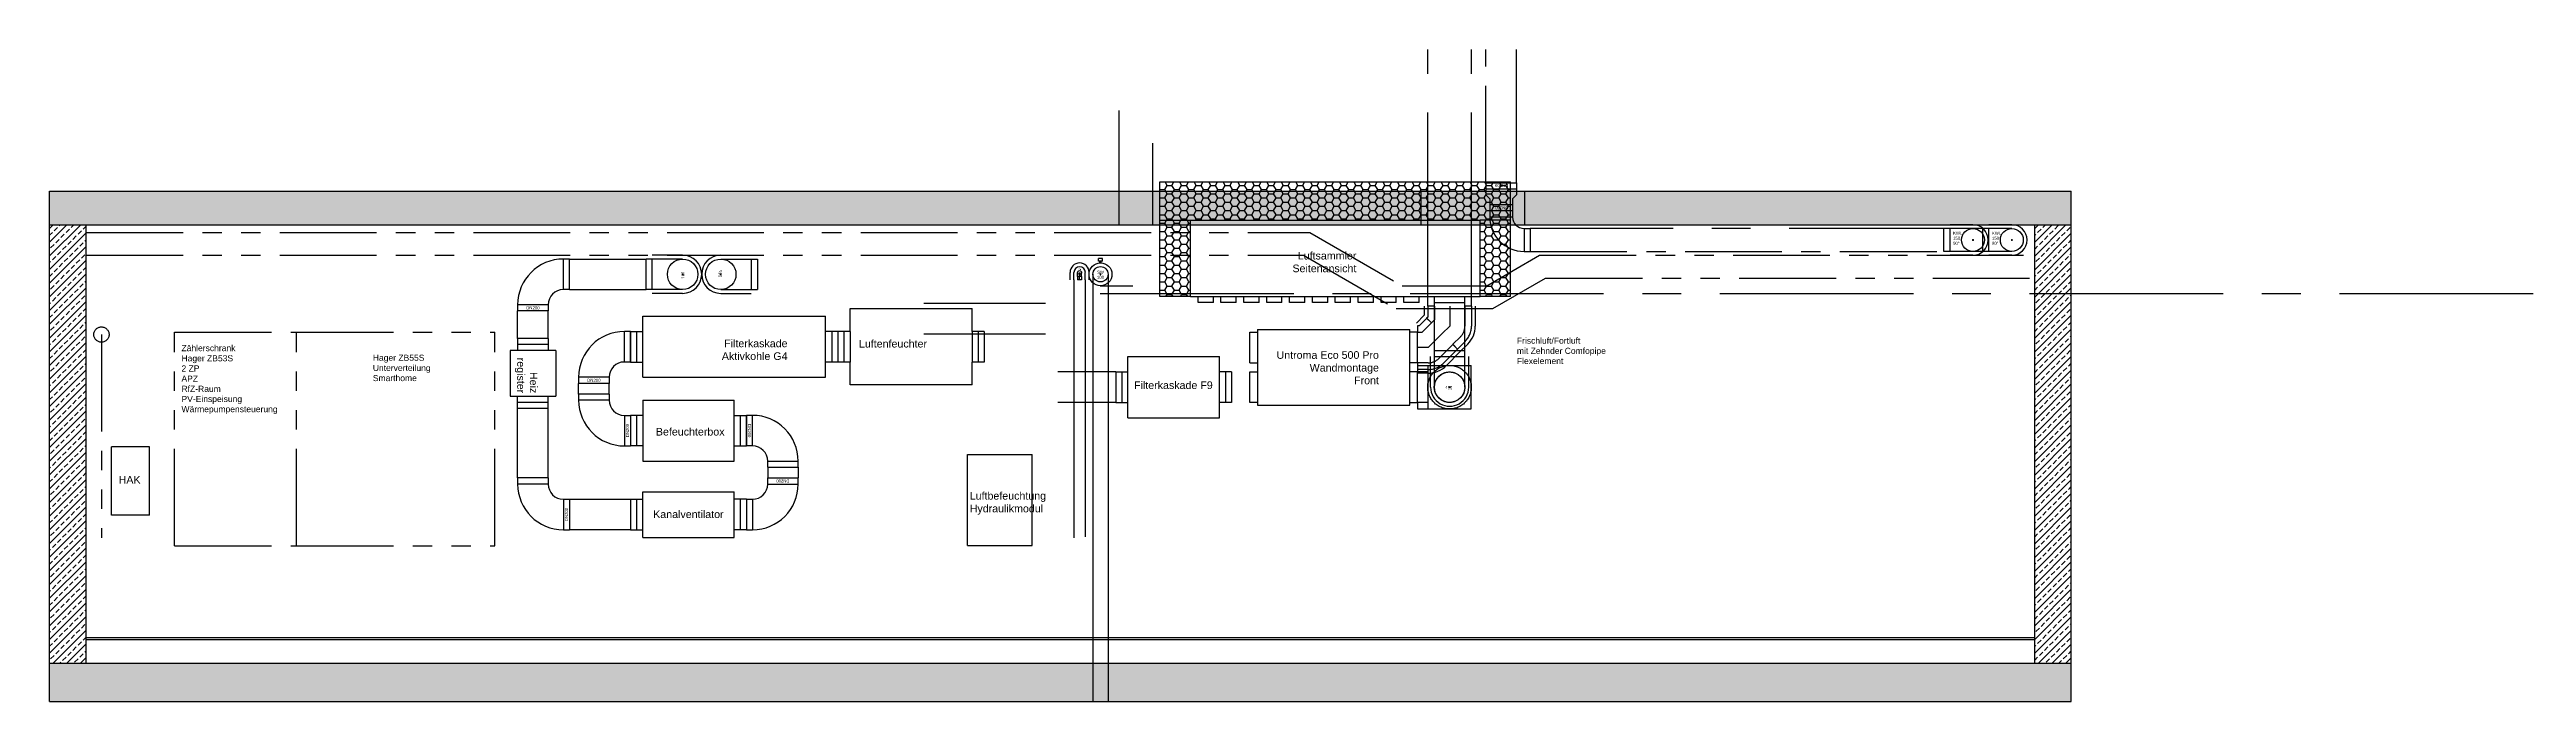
# Model space of a CAD drawing. Extents: x -4429 to 7335, y -4096 to 7109.
# Drawn here: x 158 to 1782, y 6681 to 7109 of the extents above; entities that cross this region are included whole.
import ezdxf

# ---------------------------------------------------------------- set-up
doc = ezdxf.new("R2010")
doc.units = 0
doc.header["$LTSCALE"] = 2
for name, pattern in [('CENTER', [50.8, 31.75, -6.35, 6.35, -6.35]), ('CENTERX2', [101.6, 63.5, -12.7, 12.7, -12.7]), ('PHANTOM', [63.5, 31.75, -6.35, 6.35, -6.35, 6.35, -6.35])]:
    doc.linetypes.add(name, pattern=pattern)
for name, color, linetype, lineweight in [('Konstruktionslinien', 4, 'Continuous', 25), ('TGA ... Dämmung', 6, 'Continuous', 25), ('TGA ... Elektroinstallation', 30, 'PHANTOM', 25), ('TGA ... Frischwasser', 5, 'Continuous', 25), ('TGA ... Frischwasser ... Frischwasser kalt', 5, 'Continuous', 25), ('TGA ... KWL ... Abluft', 1, 'CENTERX2', 25), ('TGA ... KWL ... Luftbrunnen', 5, 'Continuous', 25)]:
    doc.layers.add(name, color=color, linetype=linetype, lineweight=lineweight)
for name, color, linetype, lineweight, true_color in [('Möbilierung ... Fußbodenbelag', 56, 'Continuous', 25, 0x808000), ('Rohbau ... Beton', 96, 'Continuous', 25, 0x008000), ('Rohbau ... Durchbrüche', 6, 'Continuous', 25, 0xf12bff), ('Rohbau ... Estrich', 253, 'Continuous', 25, 0xa0a0a4), ('TGA ... Abwasser', 206, 'Continuous', 25, 0x55007f), ('TGA ... KWL', 160, 'Continuous', 25, 0x0055ff), ('TGA ... KWL ... Zuluft', 160, 'CENTER', 25, 0x0055ff)]:
    doc.layers.add(name, color=color, linetype=linetype, lineweight=lineweight, true_color=true_color)
doc.layers.add('TGA ... Montageraum', color=2, linetype='Continuous', lineweight=25, plot=False)
doc.styles.add('textstyle3', font='')
doc.styles.get('textstyle3').set_extended_font_data('Liberation Sans')

# ---------------------------------------------------------------- blocks, each defined once
blk = doc.blocks.new('KWL-Bogen-90-200')
at = {"layer": 'TGA ... KWL'}
for p, q in [((30, 14), (30, 34)), ((34, 34), (30, 34)), ((34, 14), (34, 34)), ((20, 4), (0, 4)), ((0, 4), (0, 0)), ((20, 0), (0, 0)), ((20, 4), (20, 0)), ((34, 14), (30, 14))]:
    blk.add_line(p, q, dxfattribs=at)
for radius in [30, 10]:
    blk.add_arc((30, 4), radius, 90, 180, dxfattribs=at)
at = {"layer": 'TGA ... KWL', "insert": (5.7, 3), "char_height": 2, "attachment_point": 1, "style": 'textstyle3'}
blk.add_mtext('DN200', dxfattribs=at)
blk = doc.blocks.new('KWL-Bogen-90-200-Projektion')
at = {"layer": 'Konstruktionslinien'}
for p, q in [((19.5, 10), (20.5, 10)), ((20, 10.5), (20, 9.5))]:
    blk.add_line(p, q, dxfattribs=at)
at = {"layer": 'TGA ... KWL'}
for p, q in [((-4, 0), (-4, 20)), ((0, 20), (-4, 20)), ((0, 0), (0, 20)), ((20, 20), (0, 20)), ((0, 0), (-4, 0)), ((20, 0), (0, 0))]:
    blk.add_line(p, q, dxfattribs=at)
blk.add_circle((20, 10), 10, dxfattribs=at)
at = {"layer": 'TGA ... Montageraum'}
for p, q in [((20, 22.5), (0, 22.5)), ((20, -2.5), (0, -2.5))]:
    blk.add_line(p, q, dxfattribs=at)
blk.add_arc((20, 10), 12.5, 270, 90, dxfattribs=at)
at = {"layer": 'TGA ... KWL', "insert": (19.1, 11.6), "char_height": 1, "attachment_point": 1, "style": 'textstyle3'}
blk.add_mtext('KWL\\P200\\P90%%d', dxfattribs=at)
blk = doc.blocks.new('KWL-Bogen-90-150-Projektion')
at = {"layer": 'Konstruktionslinien'}
for p, q in [((18.5, 7.5), (19.5, 7.5)), ((19, 8), (19, 7))]:
    blk.add_line(p, q, dxfattribs=at)
at = {"layer": 'TGA ... KWL'}
for p, q in [((0, 0), (0, 15)), ((4, 15), (0, 15)), ((4, 0), (0, 0)), ((4, 0), (4, 15)), ((19, 15), (4, 15)), ((19, 0), (4, 0))]:
    blk.add_line(p, q, dxfattribs=at)
blk.add_circle((19, 7.5), 7.5, dxfattribs=at)
at = {"layer": 'TGA ... Montageraum'}
for p, q in [((19, 17.5), (4, 17.5)), ((19, -2.5), (4, -2.5))]:
    blk.add_line(p, q, dxfattribs=at)
blk.add_arc((19, 7.5), 10, 270, 90, dxfattribs=at)
at = {"layer": 'TGA ... KWL', "insert": (6, 13), "char_height": 2, "attachment_point": 1, "style": 'textstyle3'}
blk.add_mtext('KWL\\P150\\P90%%d', dxfattribs=at)
blk = doc.blocks.new('Frischwasser-Bogen 90 Projektion')
at = {"layer": 'Konstruktionslinien'}
for p in [(0, 6.2), (4.9, 6.2)]:
    blk.add_line(p, (2.3, 6.2), dxfattribs=at)
at = {"layer": 'TGA ... Dämmung'}
for p, q in [((0, 10), (4.9, 10)), ((0, 2.5), (4.9, 2.5))]:
    blk.add_line(p, q, dxfattribs=at)
blk.add_arc((4.9, 6.2), 3.75, 270, 90, dxfattribs=at)
at = {"layer": 'TGA ... Frischwasser'}
for p, q in [((0, 5), (0, 7.5)), ((2.3, 7.5), (0, 7.5)), ((2.3, 5), (0, 5)), ((2.3, 7.5), (4.9, 7.5)), ((2.3, 5), (2.3, 7.5)), ((2.3, 5), (4.9, 5))]:
    blk.add_line(p, q, dxfattribs=at)
blk.add_circle((4.9, 6.2), 1.25, dxfattribs=at)
at = {"layer": 'TGA ... Montageraum'}
for p, q in [((0, 12.5), (4.9, 12.5)), ((0, 0), (4.9, 0))]:
    blk.add_line(p, q, dxfattribs=at)
blk.add_arc((4.9, 6.2), 6.25, 270, 90, dxfattribs=at)
at = {"layer": 'TGA ... Frischwasser', "insert": (6.5, 6.9), "char_height": 2, "attachment_point": 1, "style": 'textstyle3'}
blk.add_mtext('\\H0.6;FW\\P90%%d', dxfattribs=at)
blk = doc.blocks.new('KWL-Untroma Eco 500 Pro Wandmontage Front')
at = {"layer": 'TGA ... KWL'}
for p, q in [((0, 49.8), (99.8, 49.8)), ((0, 49.8), (0, 0)), ((99.8, 0), (99.8, 49.8)), ((-5, 27.9), (-5, 47.9)), ((-5, 47.9), (0, 47.9)), ((104.8, 47.9), (99.8, 47.9)), ((104.8, 27.9), (104.8, 47.9)), ((-5, 27.9), (0, 27.9)), ((-5, 1.9), (-5, 21.9)), ((-5, 21.9), (0, 21.9)), ((104.8, 27.9), (99.8, 27.9)), ((104.8, 21.9), (99.8, 21.9)), ((104.8, 1.9), (104.8, 21.9)), ((0, 1.9), (-5, 1.9)), ((99.8, 1.9), (104.8, 1.9)), ((0, 0), (99.8, 0))]:
    blk.add_line(p, q, dxfattribs=at)
at = {"layer": 'TGA ... KWL', "insert": (79.6, 35.5), "char_height": 5, "attachment_point": 3, "style": 'textstyle3'}
blk.add_mtext('Untroma Eco 500 Pro\\PWandmontage\\PFront', dxfattribs=at)
blk = doc.blocks.new('KWL-Luftsammler seitlich')
at = {"layer": 'TGA ... Dämmung', "transparency": 33554687}
h = blk.add_hatch(dxfattribs=at)
h.set_pattern_fill('HONEY', color=256, style=0, pattern_type=0)
h.paths.add_polyline_path([(0, 50), (20, 50), (210, 50), (230, 50), (230, 75), (0, 75)], flags=0)
h = blk.add_hatch(dxfattribs=at)
h.set_pattern_fill('HONEY', color=256, style=0, pattern_type=0)
h.paths.add_polyline_path([(0, 0), (0, 50), (20, 50), (20, 0)], flags=0)
h = blk.add_hatch(dxfattribs=at)
h.set_pattern_fill('HONEY', color=256, style=0, pattern_type=0)
h.paths.add_polyline_path([(210, 0), (210, 50), (230, 50), (230, 0)], flags=0)
at = {"layer": 'TGA ... Dämmung'}
for p, q in [((0, 75), (230, 75)), ((0, 50), (0, 75)), ((230, 50), (230, 75)), ((0, 0), (0, 50)), ((0, 50), (20, 50)), ((230, 50), (210, 50)), ((230, 0), (230, 50)), ((20, 0), (0, 0)), ((230, 0), (210, 0))]:
    blk.add_line(p, q, dxfattribs=at)
at = {"layer": 'TGA ... KWL'}
for p, q in [((20, 0), (20, 50)), ((20, 50), (210, 50)), ((210, 0), (210, 50)), ((20, 0), (210, 0)), ((25, -4), (25, 0)), ((35, -4), (35, 0)), ((40, -4), (40, 0)), ((50, -4), (50, 0)), ((55, -4), (55, 0)), ((65, -4), (65, 0)), ((70, -4), (70, 0)), ((80, -4), (80, 0)), ((85, -4), (85, 0)), ((95, -4), (95, 0)), ((100, -4), (100, 0)), ((110, -4), (110, 0)), ((115, -4), (115, 0)), ((125, -4), (125, 0)), ((130, -4), (130, 0)), ((140, -4), (140, 0)), ((145, -4), (145, 0)), ((155, -4), (155, 0)), ((160, -4), (160, 0)), ((170, -4), (170, 0)), ((180, -4), (180, 0)), ((200, -4), (200, 0)), ((35, -4), (25, -4)), ((50, -4), (40, -4)), ((65, -4), (55, -4)), ((80, -4), (70, -4)), ((95, -4), (85, -4)), ((110, -4), (100, -4)), ((125, -4), (115, -4)), ((140, -4), (130, -4)), ((155, -4), (145, -4)), ((170, -4), (160, -4)), ((180, -4), (200, -4))]:
    blk.add_line(p, q, dxfattribs=at)
at = {"layer": 'TGA ... KWL', "insert": (128.8, 29.2), "char_height": 5, "attachment_point": 3, "style": 'textstyle3'}
blk.add_mtext('Luftsammler\\PSeitenansicht', dxfattribs=at)
blk = doc.blocks.new('KWL-Befeuchterbox')
at = {"layer": 'TGA ... KWL'}
for p, q in [((0, 40), (60, 40)), ((0, 40), (0, 0)), ((60, 0), (60, 40)), ((-8, 30), (-8, 10)), ((-4, 30), (-8, 30)), ((-4, 30), (-4, 10)), ((0, 30), (-4, 30)), ((60, 30), (64, 30)), ((64, 30), (64, 10)), ((64, 30), (68, 30)), ((68, 30), (68, 10)), ((-4, 10), (-8, 10)), ((0, 10), (-4, 10)), ((0, 0), (60, 0)), ((60, 10), (64, 10)), ((64, 10), (68, 10))]:
    blk.add_line(p, q, dxfattribs=at)
at = {"layer": 'TGA ... KWL', "insert": (53.7, 21.8), "char_height": 5, "attachment_point": 3, "style": 'textstyle3'}
blk.add_mtext('Befeuchterbox', dxfattribs=at)
blk = doc.blocks.new('KWL-Filterbox-F9')
at = {"layer": 'TGA ... KWL'}
for p, q in [((0, 40), (60, 40)), ((0, 0), (0, 40)), ((60, 0), (60, 40)), ((-8, 30), (-8, 10)), ((-8, 30), (-4, 30)), ((-4, 30), (-4, 10)), ((-4, 30), (0, 30)), ((64, 30), (60, 30)), ((64, 30), (64, 10)), ((68, 30), (64, 30)), ((68, 30), (68, 10)), ((-8, 10), (-4, 10)), ((-4, 10), (0, 10)), ((0, 0), (60, 0)), ((64, 10), (60, 10)), ((68, 10), (64, 10))]:
    blk.add_line(p, q, dxfattribs=at)
at = {"layer": 'TGA ... KWL', "insert": (55.6, 23.8), "char_height": 5, "attachment_point": 3, "style": 'textstyle3'}
blk.add_mtext('Filterkaskade F9', dxfattribs=at)
blk = doc.blocks.new('KWL-Luftentfeuchter')
at = {"layer": 'TGA ... KWL'}
for p, q in [((0, 35), (0, 50)), ((0, 50), (80, 50)), ((80, 35), (80, 50)), ((-8, 35), (-8, 15)), ((-4, 35), (-8, 35)), ((-4, 35), (-4, 15)), ((0, 35), (-4, 35)), ((0, 35), (0, 15)), ((80, 35), (80, 15)), ((84, 35), (80, 35)), ((84, 35), (84, 15)), ((88, 35), (84, 35)), ((88, 35), (88, 15)), ((-4, 15), (-8, 15)), ((0, 15), (-4, 15)), ((0, 0), (0, 15)), ((80, 0), (0, 0)), ((80, 0), (80, 15)), ((84, 15), (80, 15)), ((88, 15), (84, 15))]:
    blk.add_line(p, q, dxfattribs=at)
at = {"layer": 'TGA ... KWL', "insert": (50.5, 29.5), "char_height": 5, "attachment_point": 3, "style": 'textstyle3'}
blk.add_mtext('Luftenfeuchter', dxfattribs=at)
blk = doc.blocks.new('KWL-Heizregister')
at = {"layer": 'TGA ... KWL'}
for p, q in [((-8, 25), (-8, 5)), ((-8, 25), (-4, 25)), ((-4, 25), (-4, 5)), ((-4, 25), (0, 25)), ((0, 30), (30, 30)), ((0, 30), (0, 0)), ((30, 0), (30, 30)), ((34, 25), (30, 25)), ((34, 25), (34, 5)), ((38, 25), (34, 25)), ((38, 25), (38, 5)), ((-8, 5), (-4, 5)), ((-4, 5), (0, 5)), ((0, 0), (30, 0)), ((34, 5), (30, 5)), ((38, 5), (34, 5))]:
    blk.add_line(p, q, dxfattribs=at)
at = {"layer": 'TGA ... KWL', "insert": (28, 18), "char_height": 5, "attachment_point": 3, "style": 'textstyle3'}
blk.add_mtext('Heiz\\Pregister', dxfattribs=at)
blk = doc.blocks.new('KWL-Filterbox-F9-AK-G4')
at = {"layer": 'TGA ... KWL'}
for p, q in [((0, 40), (120, 40)), ((0, 0), (0, 40)), ((120, 0), (120, 40)), ((-8, 30), (-8, 10)), ((-8, 30), (-4, 30)), ((-4, 30), (-4, 10)), ((-4, 30), (0, 30)), ((124, 30), (120, 30)), ((124, 30), (124, 10)), ((128, 30), (124, 30)), ((128, 30), (128, 10)), ((-8, 10), (-4, 10)), ((-4, 10), (0, 10)), ((0, 0), (120, 0)), ((124, 10), (120, 10)), ((128, 10), (124, 10))]:
    blk.add_line(p, q, dxfattribs=at)
at = {"layer": 'TGA ... KWL', "insert": (95, 24.7), "char_height": 5, "attachment_point": 3, "style": 'textstyle3'}
blk.add_mtext('Filterkaskade\\PAktivkohle G4', dxfattribs=at)
blk = doc.blocks.new('KWL-Kanalventilator')
at = {"layer": 'TGA ... KWL'}
for p, q in [((-8, 25), (-8, 5)), ((-8, 25), (-4, 25)), ((-4, 25), (-4, 5)), ((-4, 25), (0, 25)), ((0, 30), (60, 30)), ((0, 0), (0, 30)), ((60, 0), (60, 30)), ((64, 25), (60, 25)), ((64, 25), (64, 5)), ((68, 25), (64, 25)), ((68, 25), (68, 5)), ((-8, 5), (-4, 5)), ((-4, 5), (0, 5)), ((0, 0), (60, 0)), ((64, 5), (60, 5)), ((68, 5), (64, 5))]:
    blk.add_line(p, q, dxfattribs=at)
at = {"layer": 'TGA ... KWL', "insert": (53.1, 17.7), "char_height": 5, "attachment_point": 3, "style": 'textstyle3'}
blk.add_mtext('Kanalventilator', dxfattribs=at)
blk = doc.blocks.new('KWL Comfopipe DN200 2 45 Grad Projektion')
at = {"layer": 'Konstruktionslinien'}
for p, q in [((20.6, 14.3), (21.6, 14.3)), ((21.1, 14.8), (21.1, 13.8))]:
    blk.add_line(p, q, dxfattribs=at)
at = {"layer": 'TGA ... KWL ... Abluft'}
for p, q in [((0, 28.6), (35.4, 28.6)), ((0, 28.6), (0, 24.3)), ((6.8, 24.3), (0, 24.3)), ((6.8, 28.6), (6.8, 0)), ((35.4, 0), (35.4, 28.6)), ((0, 4.3), (0, 0)), ((6.8, 4.3), (0, 4.3)), ((0, 0), (35.4, 0))]:
    blk.add_line(p, q, dxfattribs=at)
for radius in [14.3, 10]:
    blk.add_circle((21.1, 14.3), radius, dxfattribs=at)
blk = doc.blocks.new('KWL-Luftbefeuchtung-Hydraulikbox')
at = {"layer": 'TGA ... KWL'}
for p, q in [((0, 59.5), (42.5, 59.5)), ((0, 0), (0, 59.5)), ((42.5, 0), (42.5, 59.5)), ((0, 0), (42.5, 0))]:
    blk.add_line(p, q, dxfattribs=at)
at = {"layer": 'TGA ... KWL', "insert": (1.5, 35), "char_height": 5, "attachment_point": 1, "style": 'textstyle3'}
blk.add_mtext('Luftbefeuchtung\\PHydraulikmodul', dxfattribs=at)
blk = doc.blocks.new('Schmutzwasser DN100')
at = {"layer": 'Konstruktionslinien'}
for p, q in [((-0.5, 0), (0.5, 0)), ((0, -0.5), (0, 0.5))]:
    blk.add_line(p, q, dxfattribs=at)
at = {"layer": 'TGA ... Abwasser'}
blk.add_circle((0, 0), 5, dxfattribs=at)
at = {"layer": 'TGA ... Montageraum'}
for p, q in [((1.4, 10.3), (-1.4, 10.3)), ((-1.4, 8.5), (-1.4, 10.3)), ((1.4, 8.5), (-1.4, 8.5)), ((-0.5, 7.5), (-0.5, 8.5)), ((0.5, 8.5), (-0.5, 8.5)), ((0.5, 7.5), (-0.5, 7.5)), ((0.5, 7.5), (0.5, 8.5)), ((1.4, 8.5), (1.4, 10.3))]:
    blk.add_line(p, q, dxfattribs=at)
blk.add_circle((0, 0), 7.5, dxfattribs=at)
at = {"layer": 'TGA ... Abwasser', "insert": (-2.3, 2.4), "char_height": 5, "attachment_point": 1, "style": 'textstyle3'}
blk.add_mtext('\\H2;SW\\P100', dxfattribs=at)
blk = doc.blocks.new('KWL Comfopipe DN200 45 Grad')
at = {"layer": 'Konstruktionslinien'}
for p, q in [((14.3, 13), (19.2, 17.9)), ((14.3, 0), (14.3, 13))]:
    blk.add_line(p, q, dxfattribs=at)
at = {"layer": 'TGA ... KWL ... Abluft'}
for p, q in [((4.2, 23.1), (9.1, 28.1)), ((7.2, 20.1), (12.2, 25)), ((12.2, 25), (9.1, 28.1)), ((0, 0), (0, 13)), ((0, 0), (4.3, 0)), ((4.3, 0), (4.3, 13)), ((24.3, 8.9), (26.3, 10.9)), ((24.3, 0), (24.3, 8.9)), ((24.3, 0), (28.6, 0)), ((29.4, 7.8), (26.3, 10.9)), ((28.6, 7.1), (29.4, 7.8)), ((28.6, 0), (28.6, 7.1))]:
    blk.add_line(p, q, dxfattribs=at)
for radius in [14.3, 10]:
    blk.add_arc((14.3, 13), radius, 135, 180, dxfattribs=at)
blk = doc.blocks.new('KWL Comfopipe DN200 2 45 Grad')
at = {"layer": 'TGA ... Montageraum'}
for p, q in [((7.4, 29.8), (16.6, 39)), ((28.4, 43.9), (35.4, 43.9)), ((2.4, 24.9), (7.4, 29.8)), ((-2.5, 0), (-2.5, 13)), ((31.1, 6), (36.1, 11.1)), ((31.1, 0), (31.1, 6))]:
    blk.add_line(p, q, dxfattribs=at)
for centre, start, end in [((28.4, 27.1), 90, 135), ((14.3, 13), 135, 180)]:
    blk.add_arc(centre, 16.8, start, end, dxfattribs=at)
at = {"layer": 'TGA ... KWL ... Abluft', "rotation": 315}
blk.add_blockref('KWL Comfopipe DN200 45 Grad', (9.1, 28.1), dxfattribs=at)
at = {"layer": 'TGA ... KWL ... Abluft'}
blk.add_blockref('KWL Comfopipe DN200 45 Grad', (0, 0), dxfattribs=at)
blk = doc.blocks.new('KWL-Reduktion-200-150')
at = {"layer": 'TGA ... KWL'}
for p, q in [((2.5, 14.5), (2.5, 18.5)), ((2.5, 18.5), (17.5, 18.5)), ((17.5, 14.5), (17.5, 18.5)), ((0, 8), (2.5, 10.5)), ((0, 4), (0, 8)), ((20, 4), (0, 4)), ((0, 0), (0, 4)), ((20, 0), (0, 0)), ((2.5, 14.5), (17.5, 14.5)), ((2.5, 10.5), (2.5, 14.5)), ((17.5, 10.5), (17.5, 14.5)), ((17.5, 10.5), (20, 8)), ((20, 4), (20, 8)), ((20, 0), (20, 4))]:
    blk.add_line(p, q, dxfattribs=at)
at = {"layer": 'TGA ... KWL', "char_height": 2, "attachment_point": 1, "style": 'textstyle3'}
for s, insert in [('DN150', (5.3, 17.5)), ('DN200', (5.4, 2.8))]:
    blk.add_mtext(s, dxfattribs=dict(at, insert=insert))
blk = doc.blocks.new('KWL-Bogen-90-150')
at = {"layer": 'TGA ... KWL'}
for p, q in [((22.5, 11.5), (22.5, 26.5)), ((26.5, 26.5), (22.5, 26.5)), ((26.5, 11.5), (26.5, 26.5)), ((15, 4), (0, 4)), ((0, 4), (0, 0)), ((15, 0), (0, 0)), ((15, 4), (15, 0)), ((26.5, 11.5), (22.5, 11.5))]:
    blk.add_line(p, q, dxfattribs=at)
for radius in [22.5, 7.5]:
    blk.add_arc((22.5, 4), radius, 90, 180, dxfattribs=at)

msp = doc.modelspace()

# ---------------------------------------------------------------- hatches: boundary and pattern name
at = {"layer": 'Rohbau ... Beton', "transparency": 33554687}
h = msp.add_hatch(dxfattribs=at)
h.set_pattern_fill('ANSI33', color=256, style=0, pattern_type=0)
h.paths.add_polyline_path([(1483.6, 6994), (1483.6, 7016), (157.6, 7016), (157.6, 6994)], flags=0)
h = msp.add_hatch(dxfattribs=at)
h.set_pattern_fill('ANSI33', color=256, style=0, pattern_type=0)
h.paths.add_polyline_path([(157.6, 6706.5), (157.6, 6994), (181.6, 6994), (181.6, 6706.5)], flags=0)
h = msp.add_hatch(dxfattribs=at)
h.set_pattern_fill('ANSI33', color=256, style=0, pattern_type=0)
h.paths.add_polyline_path([(1483.6, 6706.5), (1483.6, 6994), (1459.6, 6994), (1459.6, 6706.5)], flags=0)
h = msp.add_hatch(dxfattribs=at)
h.set_pattern_fill('ANSI33', color=256, style=0, pattern_type=0)
h.paths.add_polyline_path([(157.6, 6706.5), (1483.6, 6706.5), (1483.6, 6681.5), (157.6, 6681.5)], flags=0)

# ---------------------------------------------------------------- linework, layer by layer
at = {"layer": 'Möbilierung ... Fußbodenbelag'}
msp.add_line((181.6, 6723.5), (1459.6, 6723.5), dxfattribs=at)
at = {"layer": 'Rohbau ... Beton'}
for p, q in [((157.6, 7016), (1483.6, 7016)), ((157.6, 6994), (157.6, 7016)), ((1483.6, 6994), (1483.6, 7016)), ((157.6, 6994), (181.6, 6994)), ((157.6, 6706.5), (157.6, 6994)), ((181.6, 6994), (1459.6, 6994)), ((181.6, 6706.5), (181.6, 6994)), ((1459.6, 6994), (1483.6, 6994)), ((1459.6, 6706.5), (1459.6, 6994)), ((1483.6, 6706.5), (1483.6, 6994)), ((157.6, 6706.5), (181.6, 6706.5)), ((157.6, 6681.5), (157.6, 6706.5)), ((181.6, 6706.5), (1459.6, 6706.5)), ((1459.6, 6706.5), (1483.6, 6706.5)), ((1483.6, 6681.5), (1483.6, 6706.5)), ((157.6, 6681.5), (1483.6, 6681.5))]:
    msp.add_line(p, q, dxfattribs=at)
at = {"layer": 'Rohbau ... Durchbrüche'}
for p, q in [((859.1, 6994), (859.1, 7068.8)), ((881.1, 6994), (881.1, 7047.5)), ((1057.1, 6994), (1057.1, 7016)), ((1125.1, 6994), (1125.1, 7016))]:
    msp.add_line(p, q, dxfattribs=at)
at = {"layer": 'Rohbau ... Estrich'}
msp.add_line((181.6, 6722), (1459.6, 6722), dxfattribs=at)
at = {"layer": 'TGA ... Abwasser'}
for p, q in [((841.9, 6961.5), (841.9, 6681.5)), ((851.9, 6961.5), (851.9, 6681.5))]:
    msp.add_line(p, q, dxfattribs=at)
at = {"layer": 'TGA ... Elektroinstallation'}
for p, q in [((181.6, 6989), (984.1, 6989)), ((984.1, 6989), (1044.7, 6954)), ((181.6, 6974), (980.1, 6974)), ((980.1, 6974), (1040.7, 6939)), ((1100.2, 6954), (1134.8, 6974)), ((1134.8, 6974), (1459.6, 6974)), ((1044.7, 6954), (1100.2, 6954)), ((1104.2, 6939), (1138.8, 6959)), ((1138.8, 6959), (1459.6, 6959)), ((1040.7, 6939), (1104.2, 6939)), ((191.6, 6922), (191.6, 6788.8)), ((239.6, 6923.5), (319.6, 6923.5)), ((239.6, 6783.5), (239.6, 6923.5)), ((319.6, 6923.5), (449.6, 6923.5)), ((319.6, 6783.5), (319.6, 6923.5)), ((449.6, 6783.5), (449.6, 6923.5)), ((198.1, 6803.5), (198.1, 6848.5)), ((223.1, 6848.5), (198.1, 6848.5)), ((223.1, 6803.5), (223.1, 6848.5)), ((223.1, 6803.5), (198.1, 6803.5)), ((239.6, 6783.5), (319.6, 6783.5)), ((319.6, 6783.5), (449.6, 6783.5))]:
    msp.add_line(p, q, dxfattribs=at)
msp.add_circle((191.6, 6922), 5, dxfattribs=at)
at = {"layer": 'TGA ... Frischwasser ... Frischwasser kalt'}
for p, q in [((829.4, 6957.8), (829.4, 6788.8)), ((836.9, 6957.8), (836.9, 6789.3))]:
    msp.add_line(p, q, dxfattribs=at)
at = {"layer": 'TGA ... KWL'}
for p, q in [((498.6, 6971.5), (548.8, 6971.5)), ((464.6, 6919.5), (464.6, 6937.5)), ((484.6, 6919.5), (484.6, 6937.5)), ((498.6, 6951.5), (548.8, 6951.5)), ((1065.9, 6911.5), (1065.9, 6943)), ((1085.9, 6911.5), (1085.9, 6943)), ((504.6, 6883), (504.6, 6890)), ((524.6, 6883), (524.6, 6890)), ((628.6, 6835), (628.6, 6828)), ((648.6, 6835), (648.6, 6828))]:
    msp.add_line(p, q, dxfattribs=at)
at = {"layer": 'TGA ... KWL ... Abluft'}
for p, q in [((1061.6, 6940.6), (1061.6, 7108.8)), ((1090.2, 6940.6), (1090.2, 7108.8)), ((1119.7, 7021.5), (1119.7, 7108.8)), ((1425.6, 6991.5), (1128.7, 6991.5)), ((1425.7, 6976.5), (1400.1, 6976.5)), ((846.7, 6954), (868.1, 6954)), ((730.9, 6942.5), (810.9, 6942.5)), ((846.7, 6949), (6179.7, 6949)), ((730.9, 6922.5), (810.9, 6922.5))]:
    msp.add_line(p, q, dxfattribs=at)
at = {"layer": 'TGA ... KWL ... Zuluft'}
for p, q in [((1099.7, 7021.5), (1099.7, 7108.8)), ((1128.7, 6976.5), (1400.1, 6976.5)), ((856.9, 6897.5), (818.9, 6897.5)), ((464.6, 6828), (464.6, 6873.5)), ((484.6, 6828), (484.6, 6873.5)), ((856.9, 6877.5), (818.9, 6877.5)), ((498.6, 6814), (538.6, 6814)), ((538.6, 6794), (498.6, 6794))]:
    msp.add_line(p, q, dxfattribs=at)

# ---------------------------------------------------------------- block references
at = {"layer": 'TGA ... Abwasser'}
msp.add_blockref('Schmutzwasser DN100', (846.9, 6961.5), dxfattribs=at)
at = {"layer": 'TGA ... Frischwasser', "rotation": 90}
msp.add_blockref('Frischwasser-Bogen 90 Projektion', (839.4, 6957.8), dxfattribs=at)
at = {"layer": 'TGA ... KWL'}
for name, p, rotation in [('KWL-Reduktion-200-150', (1119.7, 7021.5), 180), ('KWL-Bogen-90-150', (1128.7, 6976.5), 90), ('KWL-Bogen-90-200-Projektion', (617.8, 6971.5), 180), ('KWL-Bogen-90-200', (504.6, 6890), 360), ('KWL-Heizregister', (459.6, 6911.5), 270), ('KWL-Bogen-90-200-Projektion', (1065.9, 6907.5), 270), ('KWL-Bogen-90-200', (538.6, 6849), 90), ('KWL-Bogen-90-200', (614.6, 6869), 270), ('KWL-Bogen-90-200', (498.6, 6794), 90), ('KWL-Bogen-90-200', (648.6, 6828), 180), ('KWL-Kanalventilator', (546.6, 6789), 360)]:
    msp.add_blockref(name, p, dxfattribs=dict(at, rotation=rotation))
for name, p in [('KWL-Bogen-90-150-Projektion', (1400.1, 6976.5)), ('KWL-Bogen-90-150-Projektion', (1425.6, 6976.5)), ('KWL-Bogen-90-200', (464.6, 6937.5)), ('KWL-Bogen-90-200-Projektion', (552.8, 6951.5)), ('KWL-Luftentfeuchter', (682.6, 6889)), ('KWL-Filterbox-F9-AK-G4', (546.6, 6894)), ('KWL-Untroma Eco 500 Pro Wandmontage Front', (949.9, 6875.6)), ('KWL-Filterbox-F9', (864.9, 6867.5)), ('KWL Comfopipe DN200 2 45 Grad Projektion', (1054.7, 6873.2)), ('KWL-Befeuchterbox', (546.6, 6839)), ('KWL-Luftbefeuchtung-Hydraulikbox', (759.6, 6783.8))]:
    msp.add_blockref(name, p, dxfattribs=at)
at = {"layer": 'TGA ... KWL ... Abluft', "rotation": 180}
msp.add_blockref('KWL Comfopipe DN200 2 45 Grad', (1090.2, 6940.6), dxfattribs=at)
at = {"layer": 'TGA ... KWL ... Luftbrunnen'}
msp.add_blockref('KWL-Luftsammler seitlich', (885.9, 6947), dxfattribs=at)

# ---------------------------------------------------------------- texts
at = {"layer": 'TGA ... Elektroinstallation', "attachment_point": 1, "style": 'textstyle3'}
for s, insert, char_height in [('Zählerschrank\\PHager ZB53S\\P2 ZP\\PAPZ\\PRfZ-Raum\\PPV-Einspeisung\\PWärmepumpensteuerung', (244.1, 6915.1), 4), ('Hager ZB55S\\PUnterverteilung\\PSmarthome', (369.6, 6908.8), 4), ('HAK', (202.9, 6829.3), 5)]:
    msp.add_mtext(s, dxfattribs=dict(at, insert=insert, char_height=char_height))
at = {"layer": 'TGA ... KWL', "insert": (1120, 6920), "char_height": 4, "attachment_point": 1, "style": 'textstyle3'}
msp.add_mtext('Frischluft/Fortluft\\Pmit Zehnder Comfopipe\\PFlexelement', dxfattribs=at)

doc.saveas('drawing.dxf')
